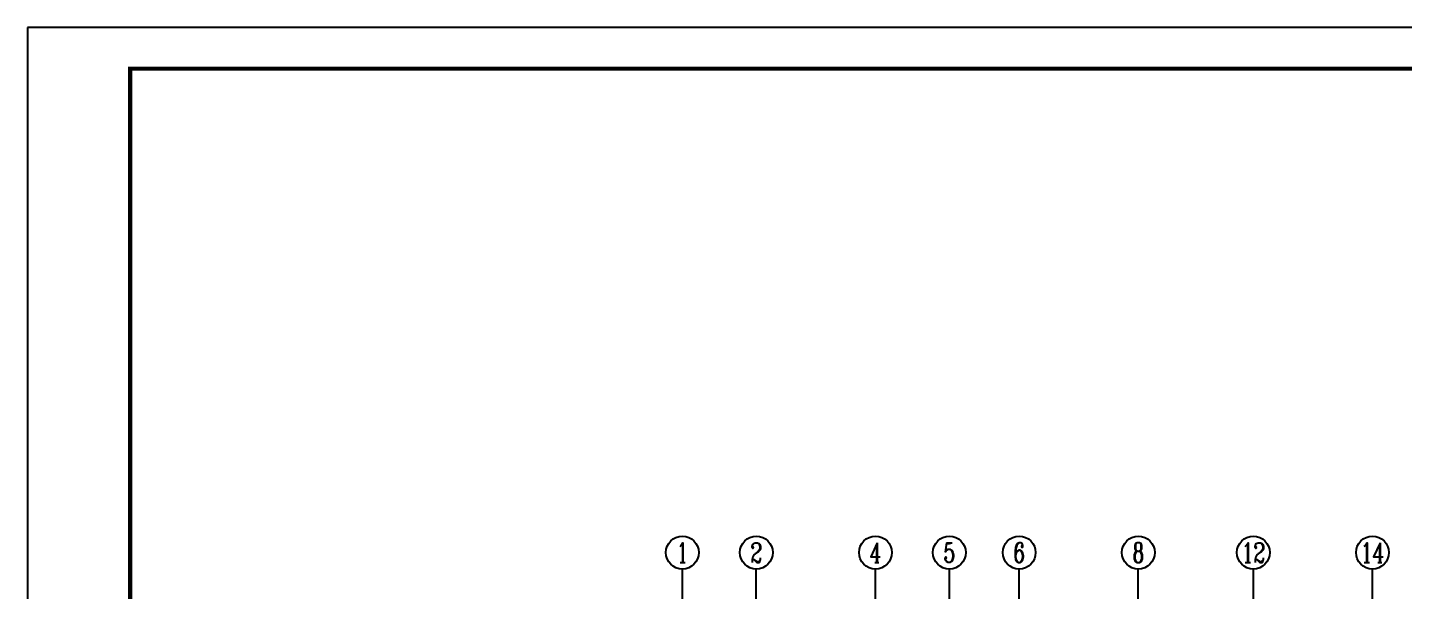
# Model space of a CAD drawing. Extents: x -668857 to 143095, y -247466 to 228182.
# Drawn here: x -113675 to -80178, y 212473 to 226182 of the extents above; entities that cross this region are included whole.
import ezdxf
from ezdxf.enums import TextEntityAlignment as Align

# ---------------------------------------------------------------- set-up
doc = ezdxf.new("R2010")
doc.units = 0
doc.header["$LTSCALE"] = 1000
doc.linetypes.add('DOTE', pattern=[2.42, 2, -0.2, 0.02, -0.2])
doc.layers.get('0').update_dxf_attribs({"linetype": 'CONTINUOUS'})
for name, color, linetype in [('-TK', 7, 'CONTINUOUS'), ('A-AXIS', 1, 'CONTINUOUS'), ('A-DOTE', 10, 'DOTE'), ('AXIS_NUM', 7, 'CONTINUOUS')]:
    doc.layers.add(name, color=color, linetype=linetype)
doc.styles.add('TSSD_Axis', font='complex.shx', dxfattribs={"width": 0.7, "bigfont": 'hztxt.shx'})

# ---------------------------------------------------------------- blocks, each defined once
blk = doc.blocks.new('A1')
blk.add_lwpolyline([(0, 59400), (0, 0), (84100, 0), (84100, 59400)], close=True)
at = {"const_width": 100}
blk.add_lwpolyline([(2500, 58400), (2500, 1000), (83100, 1000), (83100, 58400)], close=True, dxfattribs=at)
blk = doc.blocks.new('ts_axno')
at = {"color": 0, "linetype": 'ByBlock', "lineweight": -2}
blk.add_circle((0, 0), 0.5, dxfattribs=at)
at = {"color": 0, "linetype": 'ByBlock', "lineweight": -2, "style": 'TSSD_Axis', "width": 0.7}
blk.add_attdef('A', text='', height=0.6, dxfattribs=at).set_placement((0, 0), align=Align.MIDDLE_CENTER)
blk = doc.blocks.new('20210726.16350016')
at = {"layer": 'A-AXIS'}
for p, q in [((4600, 21100), (4600, 23900)), ((6400, 21100), (6400, 23900)), ((9300, 21100), (9300, 23900)), ((11100, 21100), (11100, 23900)), ((12800, 21100), (12800, 23900)), ((15700, 21100), (15700, 23900)), ((18500, 21100), (18500, 23900)), ((21400, 21100), (21400, 23900))]:
    blk.add_line(p, q, dxfattribs=at)
ref = blk.add_blockref('ts_axno', (4600, 24300), dxfattribs=dict(at, xscale=800, yscale=800, zscale=800))
ref.add_attrib('1', '1', dxfattribs={"layer": 'AXIS_NUM', "height": 480, "style": 'TSSD_Axis', "width": 0.7}).set_placement((4600, 24300), align=Align.MIDDLE_CENTER)
ref = blk.add_blockref('ts_axno', (6400, 24300), dxfattribs=dict(at, xscale=800, yscale=800, zscale=800))
ref.add_attrib('2', '2', dxfattribs={"layer": 'AXIS_NUM', "height": 480, "style": 'TSSD_Axis', "width": 0.7}).set_placement((6400, 24300), align=Align.MIDDLE_CENTER)
ref = blk.add_blockref('ts_axno', (9300, 24300), dxfattribs=dict(at, xscale=800, yscale=800, zscale=800))
ref.add_attrib('3', '4', dxfattribs={"layer": 'AXIS_NUM', "height": 480, "style": 'TSSD_Axis', "width": 0.7}).set_placement((9300, 24300), align=Align.MIDDLE_CENTER)
ref = blk.add_blockref('ts_axno', (11100, 24300), dxfattribs=dict(at, xscale=800, yscale=800, zscale=800))
ref.add_attrib('4', '5', dxfattribs={"layer": 'AXIS_NUM', "height": 480, "style": 'TSSD_Axis', "width": 0.7}).set_placement((11100, 24300), align=Align.MIDDLE_CENTER)
ref = blk.add_blockref('ts_axno', (12800, 24300), dxfattribs=dict(at, xscale=800, yscale=800, zscale=800))
ref.add_attrib('5', '6', dxfattribs={"layer": 'AXIS_NUM', "height": 480, "style": 'TSSD_Axis', "width": 0.7}).set_placement((12800, 24300), align=Align.MIDDLE_CENTER)
ref = blk.add_blockref('ts_axno', (15700, 24300), dxfattribs=dict(at, xscale=800, yscale=800, zscale=800))
ref.add_attrib('6', '8', dxfattribs={"layer": 'AXIS_NUM', "height": 480, "style": 'TSSD_Axis', "width": 0.7}).set_placement((15700, 24300), align=Align.MIDDLE_CENTER)
ref = blk.add_blockref('ts_axno', (18500, 24300), dxfattribs=dict(at, xscale=800, yscale=800, zscale=800))
ref.add_attrib('7', '12', dxfattribs={"layer": 'AXIS_NUM', "height": 480, "style": 'TSSD_Axis', "width": 0.7}).set_placement((18500, 24300), align=Align.MIDDLE_CENTER)
ref = blk.add_blockref('ts_axno', (21400, 24300), dxfattribs=dict(at, xscale=800, yscale=800, zscale=800))
ref.add_attrib('8', '14', dxfattribs={"layer": 'AXIS_NUM', "height": 480, "style": 'TSSD_Axis', "width": 0.7}).set_placement((21400, 24300), align=Align.MIDDLE_CENTER)

msp = doc.modelspace()

# ---------------------------------------------------------------- block references
at = {"layer": '-TK'}
msp.add_blockref('A1', (-113675.38, 166782.28), dxfattribs=at)
at = {"layer": 'A-DOTE'}
msp.add_blockref('20210726.16350016', (-102333.09, 189095.92), dxfattribs=at)

doc.saveas('drawing.dxf')
